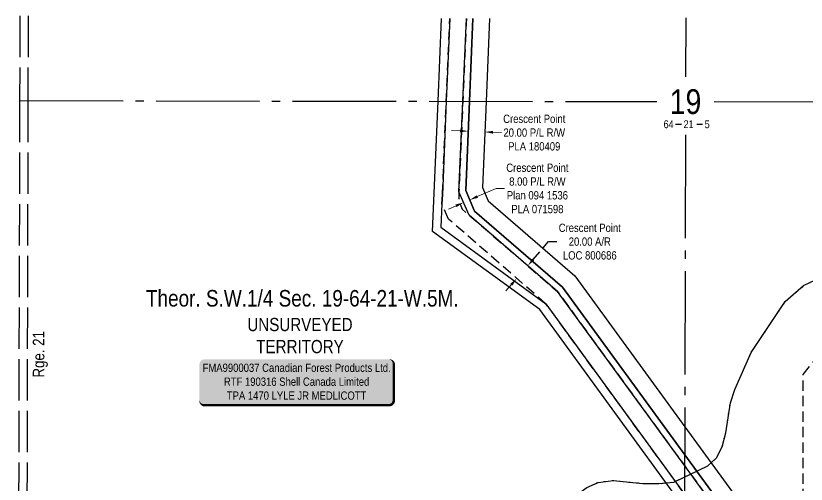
# Model space of a CAD drawing. Extents: x 456630 to 490274, y 6043290 to 6049977.
# Drawn here: x 488559 to 489514, y 6044543 to 6045110 of the extents above; entities that cross this region are included whole.
import ezdxf
from ezdxf.enums import TextEntityAlignment as Align

# ---------------------------------------------------------------- set-up
doc = ezdxf.new("R2010")
doc.units = 0
doc.header["$LTSCALE"] = 5
doc.header["$PDMODE"] = 35
doc.header["$PDSIZE"] = 5
for name, pattern in [('foc-ACCESSROAD', [3.75, 2.5, -1.25]), ('foc-QUARTERLINE', [33, 25, -3, 2, -3]), ('foc-UNSURVEYED', [12.5, 10, -2.5]), ('foc-WHEELTRACKS', [2, 0.4, -1.6])]:
    doc.linetypes.add(name, pattern=pattern)
doc.layers.get('Defpoints').update_dxf_attribs({"color": 9})
for name, color, linetype in [('10', 1, 'Continuous'), ('9', 3, 'Continuous'), ('C-AR', 13, 'foc-ACCESSROAD'), ('C-RW', 13, 'Continuous'), ('C-SYMBOL', 7, 'Continuous'), ('C-WS', 13, 'foc-ACCESSROAD'), ('D-TXT', 6, 'Continuous'), ('F-RW', 190, 'Continuous'), ('L-QSEC', 8, 'foc-QUARTERLINE'), ('L-SECLBL', 7, 'Continuous'), ('L-UNS-T', 3, 'Continuous'), ('L-USEC', 7, 'foc-UNSURVEYED'), ('T-WATER-P3', 160, 'foc-WHEELTRACKS')]:
    doc.layers.add(name, color=color, linetype=linetype)
doc.layers.add('C-RW-T', color=13, linetype='Continuous', lineweight=9)
doc.styles.add('175L', font='ARIALN.TTF', dxfattribs={"height": 20})
doc.styles.add('80', font='ARIALN.TTF', dxfattribs={"height": 10})
doc.styles.add('80CG', font='ARIALN.TTF', dxfattribs={"height": 10})
doc.styles.add('80L', font='ARIALN.TTF', dxfattribs={"height": 10})
doc.styles.add('foc-LtypeFont', font='ARIALN.TTF', dxfattribs={"height": 7.35})
doc.styles.add('SIMPLEX', font='ARIALN.TTF')
doc.linetypes.add('foc-TOPO-flowdirection-NOLINE', pattern='A,0,[">",foc-LtypeFont,S=0.3,R=0,X=0,Y=-0.945],-20,[">",foc-LtypeFont,S=0.3,R=0,X=0,Y=-0.945],0', length=20)
doc.dimstyles.new('Compass 5 000', dxfattribs={"dimscale": 5, "dimtxt": 9, "dimasz": 2, "dimexe": 0.2, "dimexo": 0.0625, "dimgap": 0.5, "dimtad": 0, "dimtih": 1, "dimtoh": 1, "dimzin": 0, "dimdsep": 46, "dimtxsty": '80CG', "dimcen": 0.1, "dimse1": 1, "dimse2": 1, "dimclrd": 256, "dimclrt": 256, "dimaunit": 1, "dimadec": 4, "dimazin": 0, "dimtfac": 0.06, "dimtofl": 0, "dimtmove": 0, "dimatfit": 1, "dimfxl": 0.2, "dimtolj": 1, "dimtzin": 0, "dimlwd": -1, "dimarcsym": 0})

# ---------------------------------------------------------------- blocks, each defined once
blk = doc.blocks.new('L-SECLBL')
at = {"layer": '9', "color": 7}
for p, q in [((-5.08, -27.83), (-12.29, -27.83)), ((20.7, -27.83), (13.5, -27.83))]:
    blk.add_line(p, q, dxfattribs=at)
at = {"layer": '10', "color": 2, "style": 'SIMPLEX'}
blk.add_attdef('SEC', text='', height=30, dxfattribs=at).set_placement((0, 0), align=Align.MIDDLE)
at = {"layer": '10', "color": 5, "style": '80L'}
blk.add_attdef('TWP', text='', height=9.5, dxfattribs=at).set_placement((-14.43, -27.37), align=Align.MIDDLE_RIGHT)
blk.add_attdef('RGE', text='', height=9.5, dxfattribs=at).set_placement((3.62, -27.37), align=Align.MIDDLE_CENTER)
blk.add_attdef('MER', text='', height=9.5, dxfattribs=at).set_placement((23.17, -27.37), align=Align.MIDDLE_LEFT)
blk = doc.blocks.new('*D897')
at = {"layer": 'C-RW-T', "transparency": 16777216}
for p, q in [((489095.65, 6044970.35), (489085.66, 6044970.78)), ((489135.62, 6044968.66), (489145.74, 6044968.23))]:
    blk.add_line(p, q, dxfattribs=at)
for points in [[(489095.72, 6044972.02), (489095.58, 6044968.69), (489105.64, 6044969.93)], [(489135.69, 6044970.32), (489135.55, 6044966.99), (489125.63, 6044969.08)]]:
    blk.add_solid(points, dxfattribs=at)
at = {"layer": 'Defpoints', "color": 0, "transparency": 16777216}
for p in [(489105.58, 6044968.61), (489125.63, 6044969.08), (489125.57, 6044967.76)]:
    blk.add_point(p, dxfattribs=at)
at = {"layer": 'C-RW-T', "transparency": 16777216, "insert": (489185.5, 6044968.23), "char_height": 10, "attachment_point": 5, "style": '80CG'}
blk.add_mtext('\\A1;Crescent Point\\P20.00 P/L R/W^JPLA 180409', dxfattribs=at)
blk = doc.blocks.new('*D921')
at = {"layer": 'C-RW-T', "transparency": 16777216}
for p, q in [((489116.66, 6044890.87), (489139.52, 6044900.72)), ((489139.52, 6044900.72), (489149.52, 6044900.72)), ((489090.95, 6044879.78), (489081.77, 6044875.82))]:
    blk.add_line(p, q, dxfattribs=at)
for points in [[(489116, 6044892.4), (489117.32, 6044889.33), (489107.48, 6044886.91)], [(489090.29, 6044881.31), (489091.61, 6044878.25), (489100.14, 6044883.74)]]:
    blk.add_solid(points, dxfattribs=at)
at = {"layer": 'Defpoints', "color": 0, "transparency": 16777216}
for p in [(489100.06, 6044883.92), (489107.41, 6044887.08), (489107.48, 6044886.91)]:
    blk.add_point(p, dxfattribs=at)
at = {"layer": 'C-RW-T', "transparency": 16777216, "insert": (489189.28, 6044900.72), "char_height": 10, "attachment_point": 5, "style": '80CG'}
blk.add_mtext('\\A1;Crescent Point\\P8.00 P/L R/W^JPlan 094 1536\\PPLA 071598', dxfattribs=at)
blk = doc.blocks.new('*D922')
at = {"layer": 'C-AR', "transparency": 16777216}
for p, q in [((489184.16, 6044814.75), (489202.87, 6044836.37)), ((489202.87, 6044836.37), (489212.87, 6044836.37)), ((489157.85, 6044784.36), (489151.31, 6044776.8))]:
    blk.add_line(p, q, dxfattribs=at)
for points in [[(489182.9, 6044815.84), (489185.42, 6044813.66), (489177.61, 6044807.19)], [(489156.59, 6044785.45), (489159.11, 6044783.27), (489164.4, 6044791.92)]]:
    blk.add_solid(points, dxfattribs=at)
at = {"layer": 'Defpoints', "color": 0, "transparency": 16777216}
for p in [(489172.91, 6044811.27), (489177.61, 6044807.19), (489159.69, 6044795.99)]:
    blk.add_point(p, dxfattribs=at)
at = {"layer": 'C-AR', "transparency": 16777216, "insert": (489252.63, 6044836.37), "char_height": 10, "attachment_point": 5, "style": '80CG'}
blk.add_mtext('\\A1;Crescent Point\\P20.00 A/R\\PLOC 800686', dxfattribs=at)
blk = doc.blocks.new('*U360')
h = blk.add_hatch(color=255)
edge = h.paths.add_edge_path()
edge.add_line((-111.5, -28.5), (111.5, -28.5))
edge.add_arc((111.5, -22.5), 6, 270, 360)
edge.add_line((117.5, -22.5), (117.5, 21))
edge.add_arc((111.5, 21), 6, 0, 90)
edge.add_line((111.5, 27), (-111.5, 27))
edge.add_arc((-111.5, 21), 6, 90, 180)
edge.add_line((-117.5, 21), (-117.5, -22.5))
edge.add_arc((-111.5, -22.5), 6, 180, 270)
at = {"color": 44, "flags": 128}
blk.add_lwpolyline([(-111.5, -28.5, 3, 3, 0), (111.5, -28.5, 3, 3, 0.414214), (117.5, -22.5, 3, 3, 0), (117.5, 21, 3, 0, 0.414214), (111.5, 27, 0, 0, 0), (-111.5, 27, 0, 0, 0.414214), (-117.5, 21, 0, 0, 0), (-117.5, -22.5, 0, 3, 0.414214)], format="xyseb", close=True, dxfattribs=at)
at = {"color": 44, "style": '80'}
blk.add_attdef('ENTER_TEXT_001', (-35.99, -5), '', height=10, dxfattribs=at)

msp = doc.modelspace()

# ---------------------------------------------------------------- linework, layer by layer
at = {"layer": 'C-AR', "flags": 128}
msp.add_lwpolyline([(489103.42, 6045106.135), (489099.173, 6045006.125), (489094.528, 6044896.751), (489094.064, 6044885.823), (489098.332, 6044875.806), (489106.668, 6044868.592), (489213.696, 6044775.966), (489367.388, 6044565.102), (489465.945, 6044429.879), (489487.8, 6044399.895), (489511.238, 6044367.739), (489517.765, 6044358.785), (489529.052, 6044352.209), (489543.881, 6044343.571), (489545.131, 6044342.842), (489546.535, 6044342.025), (489560.759, 6044340.376), (489573.535, 6044338.894), (489706.039, 6044323.539), (489735.544, 6044320.12), (489830.688, 6044309.097), (489836.645, 6044308.407), (489859.668, 6044305.74), (489860.243, 6044305.811), (489894.8, 6044311.082), (489895.79, 6044311.302), (489965.616, 6044341.936), (489974.917, 6044346.017), (490172.187, 6044432.573), (490202.374, 6044445.817), (490272.278, 6044476.485)], dxfattribs=at)
at = {"layer": 'C-RW'}
for points in [[(489517.765, 6044358.785), (489511.238, 6044367.739), (489487.8, 6044399.895), (489465.945, 6044429.879), (489367.388, 6044565.102), (489213.696, 6044775.966), (489106.668, 6044868.592), (489094.528, 6044896.751), (489099.173, 6045006.125), (489103.42, 6045106.135)], [(489131.444, 6045106.095), (489127.197, 6045006.086), (489122.775, 6044901.957), (489129.841, 6044885.565), (489234.453, 6044795.057), (489367.495, 6044612.53), (489486.058, 6044449.87), (489510.521, 6044449.87), (489758.072, 6044449.873), (489778.779, 6044471.8), (489804.555, 6044471.814), (489804.565, 6044451.828), (489787.398, 6044451.82), (489766.686, 6044429.883), (489607.175, 6044429.88), (489510.521, 6044429.88), (489500.628, 6044429.88), (489475.873, 6044429.88), (489367.419, 6044578.676), (489219.635, 6044781.427), (489113.287, 6044873.436), (489102.596, 6044898.237), (489107.177, 6045006.114), (489111.423, 6045106.124)], [(489111.423, 6045106.124), (489107.177, 6045006.114), (489102.596, 6044898.237), (489113.287, 6044873.436), (489219.635, 6044781.427), (489367.419, 6044578.676), (489475.873, 6044429.88), (489497.728, 6044399.896), (489519.373, 6044370.204)]]:
    msp.add_lwpolyline(points, dxfattribs=at)
at = {"layer": 'C-WS'}
msp.add_lwpolyline([(490272.233, 6044454.778), (490202.329, 6044424.141), (490172.142, 6044410.911), (489881.273, 6044283.419), (489834.317, 6044288.807), (489828.359, 6044289.491), (489550.007, 6044321.438), (489540.058, 6044322.581), (489539.629, 6044322.771), (489538.212, 6044323.655), (489535.126, 6044325.453), (489529.34, 6044328.824), (489503.917, 6044343.636), (489503.349, 6044344.416), (489490.852, 6044361.564), (489367.311, 6044531.1), (489199.589, 6044761.263), (489082.03, 6044863.593), (489073.943, 6044881.924), (489074.416, 6044893.046), (489079.177, 6045006.153), (489083.432, 6045106.164)], dxfattribs=at)
msp.add_lwpolyline([(489882.586, 6044434.574), (489882.394, 6044342.059), (489882.342, 6044317.021), (489860.127, 6044313.679), (489837.582, 6044316.297), (489831.625, 6044316.989), (489735.544, 6044328.148), (489706.039, 6044331.575), (489655.222, 6044337.478), (489656.472, 6044348.006), (489597.968, 6044373.102), (489569.403, 6044385.356), (489535.508, 6044399.896), (489510.521, 6044399.896), (489510.521, 6044429.88), (489510.521, 6044449.87), (489510.521, 6044675.596), (489525.643, 6044694.332), (489795.623, 6044694.331), (489882.921, 6044596.183), (489882.736, 6044506.436), (489882.704, 6044491.433), (489882.642, 6044461.448), (489882.586, 6044434.574)], close=True, dxfattribs=at)
at = {"layer": 'F-RW'}
for points in [[(490272.21, 6044443.831), (490202.306, 6044413.19), (490172.119, 6044399.962), (489882.83, 6044273.192), (489833.139, 6044278.889), (489827.181, 6044279.572), (489544.618, 6044311.951), (489538.482, 6044312.681), (489528.431, 6044313.816), (489518.615, 6044314.929), (489511.918, 6044315.686), (489493.219, 6044341.345), (489480.721, 6044358.497), (489367.273, 6044514.18), (489192.432, 6044754.111), (489062.476, 6044848.805), (489069.172, 6045006.167), (489073.428, 6045106.178)], [(489083.432, 6045106.164), (489079.177, 6045006.153), (489074.416, 6044893.046), (489073.943, 6044881.924), (489072.69, 6044853.728), (489199.589, 6044761.263), (489367.311, 6044531.1), (489490.852, 6044361.564), (489503.349, 6044344.416), (489503.917, 6044343.636), (489517.399, 6044325.135), (489519.734, 6044324.874), (489533.878, 6044323.284), (489536.177, 6044323.038), (489539.629, 6044322.771), (489540.058, 6044322.581), (489550.007, 6044321.438), (489828.359, 6044289.491), (489834.317, 6044288.807), (489881.273, 6044283.419), (490172.142, 6044410.911), (490202.329, 6044424.141), (490272.233, 6044454.778)]]:
    msp.add_lwpolyline(points, dxfattribs=at)
at = {"layer": 'L-QSEC'}
for p, q in [((489368.614, 6045107.081), (489368.452, 6045035.745)), ((488563.383, 6045006.905), (489333.752, 6045005.806)), ((489403.03, 6045005.707), (490173.375, 6045004.608)), ((489368.294, 6044965.745), (489366.566, 6044201.667))]:
    msp.add_line(p, q, dxfattribs=at)
at = {"layer": 'L-USEC'}
for p, q in [((488563.634, 6045109.555), (488563.383, 6045006.885)), ((488573.675, 6045109.524), (488573.425, 6045006.89)), ((488563.383, 6045006.885), (488561.423, 6044202.773)), ((488573.425, 6045006.89), (488571.466, 6044202.779))]:
    msp.add_line(p, q, dxfattribs=at)
at = {"layer": 'T-WATER-P3', "linetype": 'foc-TOPO-flowdirection-NOLINE', "flags": 128}
msp.add_lwpolyline([(488333.502, 6044348.231), (488359.503, 6044342.272), (488379.792, 6044330.444), (488412.226, 6044322.38), (488435.64, 6044320.185), (488450.777, 6044318.767), (488513.4, 6044319.025), (488569.606, 6044313.694), (488654.649, 6044296.033), (488695.477, 6044295.904), (488714.208, 6044297.79), (488746.739, 6044306.474), (488760.242, 6044312.675), (488772.598, 6044321.996), (488813.671, 6044364.428), (488831.656, 6044387.022), (488852.887, 6044406.619), (488879.863, 6044442.072), (488891.258, 6044450.851), (488920.002, 6044462.352), (488931.76, 6044471.131), (488943.973, 6044501.283), (488952.301, 6044514.081), (488965.02, 6044522.921), (488983.207, 6044526.966), (489002.238, 6044527.711), (489092.558, 6044513.057), (489152.907, 6044510.671), (489174.162, 6044511.417), (489237.296, 6044530.342), (489248.996, 6044538.82), (489262.557, 6044545.198), (489280.982, 6044547.441), (489316.593, 6044544.001), (489336.105, 6044543.665), (489354.057, 6044545.606), (489395.22, 6044565.046), (489405.657, 6044574.723), (489412.723, 6044588.358), (489417.027, 6044605.292), (489422.562, 6044641.377), (489427.944, 6044657.35), (489447.584, 6044702.098), (489488.873, 6044764.038), (489511.124, 6044783.154), (489539.983, 6044796.995), (489557.931, 6044799.657), (489594.92, 6044796.579), (489653.994, 6044798.75), (489694.522, 6044801.798), (489770.157, 6044811.012), (489789.13, 6044812.055), (489849.357, 6044810.386), (489867.306, 6044813.109), (489883.266, 6044817.569), (489895.265, 6044825.988), (489914.932, 6044848.221), (489969.444, 6044898.413), (489992.478, 6044916.747), (490005.495, 6044924.628), (490024.767, 6044924.41), (490036.607, 6044916.259), (490052.881, 6044911.957), (490072.936, 6044911.741), (490108.846, 6044907.761), (490147.456, 6044906.665), (490163.54, 6044910.827), (490186.356, 6044932.375), (490204.2, 6044951.575), (490210.721, 6044965.33), (490219.596, 6044977.106), (490257.809, 6045000.562), (490267.765, 6045010.54), (490273.396, 6045014.652)], dxfattribs=at)
at = {"layer": 'T-WATER-P3', "flags": 128}
msp.add_lwpolyline([(488333.502, 6044348.231), (488359.503, 6044342.272), (488379.792, 6044330.444), (488412.226, 6044322.38), (488435.64, 6044320.185), (488450.777, 6044318.767), (488513.4, 6044319.025), (488569.606, 6044313.694), (488654.649, 6044296.033), (488695.477, 6044295.904), (488714.208, 6044297.79), (488746.739, 6044306.474), (488760.242, 6044312.675), (488772.598, 6044321.996), (488813.671, 6044364.428), (488831.656, 6044387.022), (488852.887, 6044406.619), (488879.863, 6044442.072), (488891.258, 6044450.851), (488920.002, 6044462.352), (488931.76, 6044471.131), (488943.973, 6044501.283), (488952.301, 6044514.081), (488965.02, 6044522.921), (488983.207, 6044526.966), (489002.238, 6044527.711), (489092.558, 6044513.057), (489152.907, 6044510.671), (489174.162, 6044511.417), (489237.296, 6044530.342), (489248.996, 6044538.82), (489262.557, 6044545.198), (489280.982, 6044547.441), (489316.593, 6044544.001), (489336.105, 6044543.665), (489354.057, 6044545.606), (489395.22, 6044565.046), (489405.657, 6044574.723), (489412.723, 6044588.358), (489417.027, 6044605.292), (489422.562, 6044641.377), (489427.944, 6044657.35), (489447.584, 6044702.098), (489488.873, 6044764.038), (489511.124, 6044783.154), (489539.983, 6044796.995), (489557.931, 6044799.657), (489594.92, 6044796.579), (489653.994, 6044798.75), (489694.522, 6044801.798), (489770.157, 6044811.012), (489789.13, 6044812.055), (489849.357, 6044810.386), (489867.306, 6044813.109), (489883.266, 6044817.569), (489895.265, 6044825.988), (489914.932, 6044848.221), (489969.444, 6044898.413), (489992.478, 6044916.747), (490005.495, 6044924.628), (490024.767, 6044924.41), (490036.607, 6044916.259), (490052.881, 6044911.957), (490072.936, 6044911.741), (490108.846, 6044907.761), (490147.456, 6044906.665), (490163.54, 6044910.827), (490186.356, 6044932.375), (490204.2, 6044951.575), (490210.721, 6044965.33), (490219.596, 6044977.106), (490257.809, 6045000.562), (490267.765, 6045010.54), (490273.396, 6045014.652)], dxfattribs=at)

# ---------------------------------------------------------------- block references
ref = msp.add_blockref('*U360', (488898.272, 6044667.019))
ref.add_attrib('ENTER_TEXT_001', 'FMA9900037 Canadian Forest Products Ltd.', (488784.605, 6044678.859), dxfattribs={"color": 44, "height": 10, "style": '80'})
ref.add_attrib('ENTER_TEXT_002', 'RTF 190316 Shell Canada Limited', (488810.373, 6044662.015), dxfattribs={"color": 44, "height": 10, "style": '80'})
ref.add_attrib('ENTER_TEXT_003', 'TPA 1470 LYLE JR MEDLICOTT', (488813.879, 6044645.171), dxfattribs={"color": 44, "height": 10, "style": '80'})
at = {"layer": 'L-SECLBL', "xscale": 0.999479, "yscale": 0.999479, "zscale": 0.999479}
msp.add_blockref('L-SECLBL', (489368.384, 6045005.745), dxfattribs=at).add_auto_attribs({'SEC': '19', 'TWP': '64', 'RGE': '21', 'MER': '5'})

# ---------------------------------------------------------------- texts
at = {"layer": 'C-SYMBOL', "color": 3, "style": '175L'}
msp.add_text('Theor. S.W.1/4 Sec. 19-64-21-W.5M.', height=19.98958, dxfattribs=at).set_placement((488905.106, 6044751.88), align=Align.BOTTOM_CENTER)
at = {"layer": 'D-TXT', "insert": (488579.348, 6044672.046), "char_height": 13.9927, "attachment_point": 1, "rotation": 90, "style": '80L'}
msp.add_mtext_dynamic_manual_height_columns('Rge. 21', width=63.86109, gutter_width=47.5, heights=[0], dxfattribs=at)
at = {"layer": 'L-UNS-T', "insert": (488902.318, 6044722.681), "char_height": 15.99166, "attachment_point": 5, "style": '80L'}
msp.add_mtext_dynamic_manual_height_columns('UNSURVEYED TERRITORY', width=126.41375, gutter_width=47.5, heights=[0], dxfattribs=at)

# ---------------------------------------------------------------- dimensions: what is measured, and where the dimension line sits
at = {"layer": 'C-AR'}
dim = msp.add_linear_dim(base=(489177.614, 6044807.193), p1=(489159.689, 6044795.994), p2=(489172.906, 6044811.267), angle=49.125873, text='Crescent Point\\P20.00 A/R\\PLOC 800686', dimstyle='Compass 5 000', dxfattribs=at)
dim.commit()
dim.dimension.update_dxf_attribs({"geometry": '*D922', "text_midpoint": (489252.627, 6044836.371), "dimtype": 161})
at = {"layer": 'C-RW-T'}
for base, p1, p2, angle, text, picture, middle in [((489125.626, 6044969.082), (489105.584, 6044968.611), (489125.57, 6044967.763), 357.568404, 'Crescent Point\\P20.00 P/L R/W^JPLA 180409', '*D897', (489185.499, 6044968.228)), ((489107.48, 6044886.906), (489100.062, 6044883.916), (489107.405, 6044887.082), 23.320329, 'Crescent Point\\P8.00 P/L R/W^JPlan 094 1536\\PPLA 071598', '*D921', (489189.277, 6044900.717))]:
    dim = msp.add_linear_dim(base=base, p1=p1, p2=p2, angle=angle, text=text, dimstyle='Compass 5 000', dxfattribs=at)
    dim.commit()
    dim.dimension.update_dxf_attribs({"geometry": picture, "text_midpoint": middle, "dimtype": 161})

doc.saveas('drawing.dxf')
